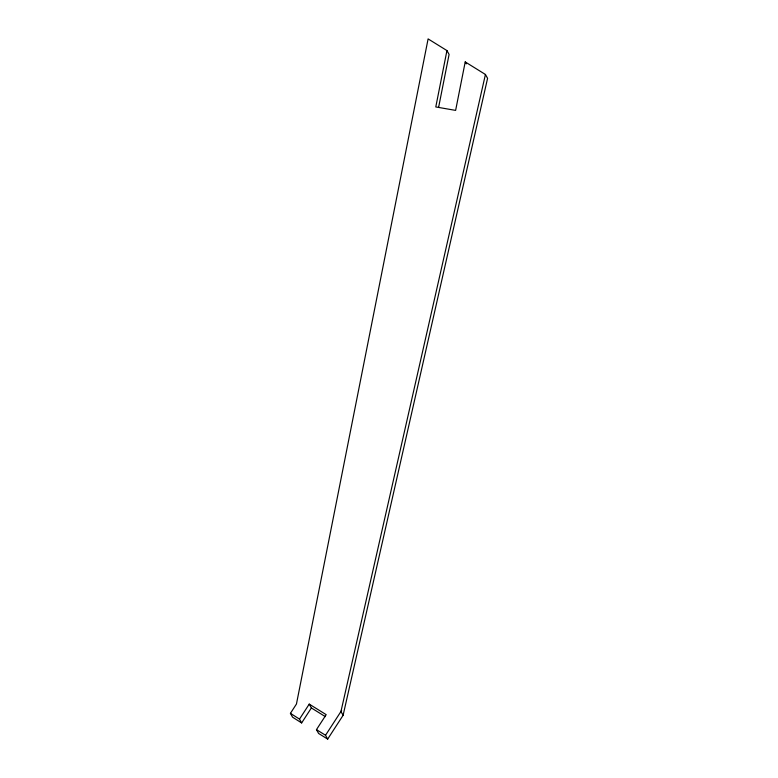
<?xml version="1.0" encoding="UTF-8"?>
<svg xmlns="http://www.w3.org/2000/svg" width="778" height="778" viewBox="0 0 778 778"><rect width="100%" height="100%" fill="white"/><g stroke="black" fill="none" stroke-linecap="round" stroke-linejoin="round"><path stroke-width="1.17" d="M301.65 722.937L292.557 717.18L290.418 713.348L296.447 704.041L428.104 38.9L446.942 50.58L435.787 106.946L455.626 110.388L465.215 61.919L485.433 74.474L487.582 78.315L343.098 715.313L327.674 739.1L318.601 733.469L316.461 729.638L326.186 714.651L309.226 704.119L299.511 719.105L301.65 722.937L311.365 707.951L309.226 704.119M438.627 107.267L449.091 54.421L446.942 50.58M485.433 74.474L340.959 711.481L343.098 715.313M327.674 739.1L325.535 735.268L341.639 710.44M311.365 707.951L325.33 716.626M316.461 729.638L325.535 735.268M290.418 713.348L299.511 719.105M465.215 61.919L466.294 63.845"/></g></svg>
